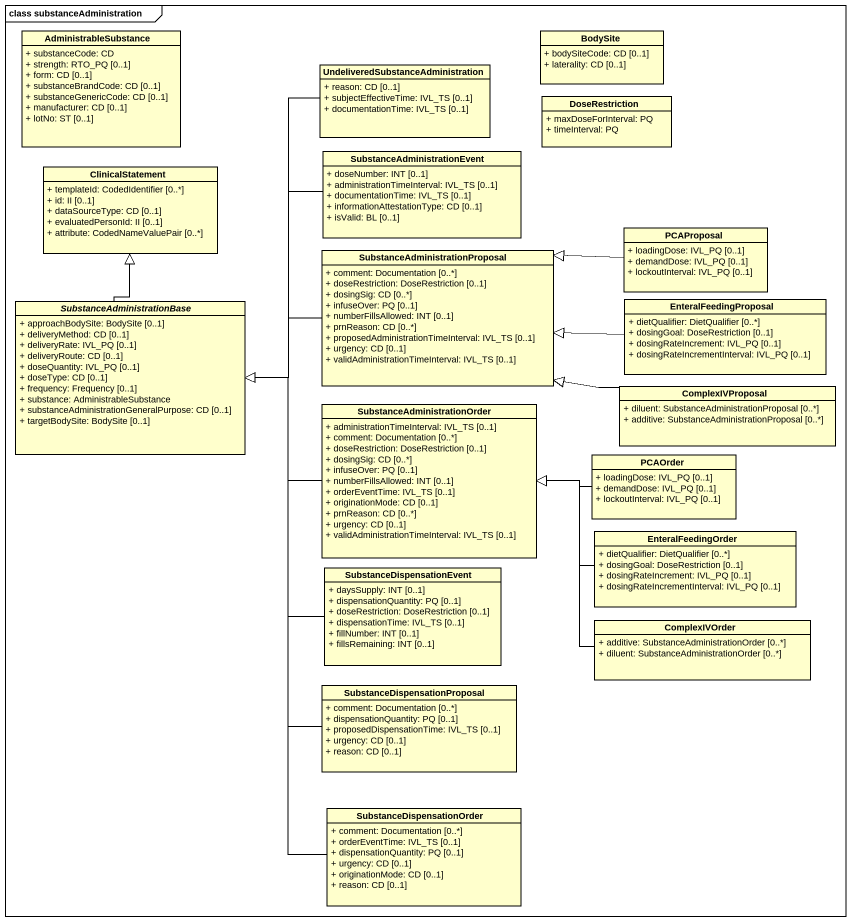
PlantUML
@startuml
mainframe class substanceAdministration
hide circle
hide empty members
skinparam classAttributeIconSize 0
class AdministrableSubstance {
  + substanceCode: CD
  + strength: RTO_PQ [0..1]
  + form: CD [0..1]
  + substanceBrandCode: CD [0..1]
  + substanceGenericCode: CD [0..1]
  + manufacturer: CD [0..1]
  + lotNo: ST [0..1]
}
class BodySite {
  + bodySiteCode: CD [0..1]
  + laterality: CD [0..1]
}
class "UndeliveredSubstanceAdministration" as UndeliveredSubstanceAdminist {
  + reason: CD [0..1]
  + subjectEffectiveTime: IVL_TS [0..1]
  + documentationTime: IVL_TS [0..1]
}
class DoseRestriction {
  + maxDoseForInterval: PQ
  + timeInterval: PQ
}
class SubstanceAdministrationEvent {
  + doseNumber: INT [0..1]
  + administrationTimeInterval: IVL_TS [0..1]
  + documentationTime: IVL_TS [0..1]
  + informationAttestationType: CD [0..1]
  + isValid: BL [0..1]
}
class ClinicalStatement {
  + templateId: CodedIdentifier [0..*]
  + id: II [0..1]
  + dataSourceType: CD [0..1]
  + evaluatedPersonId: II [0..1]
  + attribute: CodedNameValuePair [0..*]
}
class PCAProposal {
  + loadingDose: IVL_PQ [0..1]
  + demandDose: IVL_PQ [0..1]
  + lockoutInterval: IVL_PQ [0..1]
}
class "SubstanceAdministrationProposal" as SubstanceAdministrationPropo {
  + comment: Documentation [0..*]
  + doseRestriction: DoseRestriction [0..1]
  + dosingSig: CD [0..*]
  + infuseOver: PQ [0..1]
  + numberFillsAllowed: INT [0..1]
  + prnReason: CD [0..*]
  + proposedAdministrationTimeInterval: IVL_TS [0..1]
  + urgency: CD [0..1]
  + validAdministrationTimeInterval: IVL_TS [0..1]
}
abstract class SubstanceAdministrationBase {
  + approachBodySite: BodySite [0..1]
  + deliveryMethod: CD [0..1]
  + deliveryRate: IVL_PQ [0..1]
  + deliveryRoute: CD [0..1]
  + doseQuantity: IVL_PQ [0..1]
  + doseType: CD [0..1]
  + frequency: Frequency [0..1]
  + substance: AdministrableSubstance
  + substanceAdministrationGeneralPurpose: CD [0..1]
  + targetBodySite: BodySite [0..1]
}
class EnteralFeedingProposal {
  + dietQualifier: DietQualifier [0..*]
  + dosingGoal: DoseRestriction [0..1]
  + dosingRateIncrement: IVL_PQ [0..1]
  + dosingRateIncrementInterval: IVL_PQ [0..1]
}
class ComplexIVProposal {
  + diluent: SubstanceAdministrationProposal [0..*]
  + additive: SubstanceAdministrationProposal [0..*]
}
class SubstanceAdministrationOrder {
  + administrationTimeInterval: IVL_TS [0..1]
  + comment: Documentation [0..*]
  + doseRestriction: DoseRestriction [0..1]
  + dosingSig: CD [0..*]
  + infuseOver: PQ [0..1]
  + numberFillsAllowed: INT [0..1]
  + orderEventTime: IVL_TS [0..1]
  + originationMode: CD [0..1]
  + prnReason: CD [0..*]
  + urgency: CD [0..1]
  + validAdministrationTimeInterval: IVL_TS [0..1]
}
class PCAOrder {
  + loadingDose: IVL_PQ [0..1]
  + demandDose: IVL_PQ [0..1]
  + lockoutInterval: IVL_PQ [0..1]
}
class EnteralFeedingOrder {
  + dietQualifier: DietQualifier [0..*]
  + dosingGoal: DoseRestriction [0..1]
  + dosingRateIncrement: IVL_PQ [0..1]
  + dosingRateIncrementInterval: IVL_PQ [0..1]
}
class SubstanceDispensationEvent {
  + daysSupply: INT [0..1]
  + dispensationQuantity: PQ [0..1]
  + doseRestriction: DoseRestriction [0..1]
  + dispensationTime: IVL_TS [0..1]
  + fillNumber: INT [0..1]
  + fillsRemaining: INT [0..1]
}
class ComplexIVOrder {
  + additive: SubstanceAdministrationOrder [0..*]
  + diluent: SubstanceAdministrationOrder [0..*]
}
class "SubstanceDispensationProposal" as SubstanceDispensationProposa {
  + comment: Documentation [0..*]
  + dispensationQuantity: PQ [0..1]
  + proposedDispensationTime: IVL_TS [0..1]
  + urgency: CD [0..1]
  + reason: CD [0..1]
}
class SubstanceDispensationOrder {
  + comment: Documentation [0..*]
  + orderEventTime: IVL_TS [0..1]
  + dispensationQuantity: PQ [0..1]
  + urgency: CD [0..1]
  + originationMode: CD [0..1]
  + reason: CD [0..1]
}
UndeliveredSubstanceAdminist --|> SubstanceAdministrationBase
SubstanceAdministrationEvent --|> SubstanceAdministrationBase
PCAProposal -left-|> SubstanceAdministrationPropo
SubstanceAdministrationPropo -left-|> SubstanceAdministrationBase
SubstanceAdministrationBase -up-|> ClinicalStatement
EnteralFeedingProposal -left-|> SubstanceAdministrationPropo
ComplexIVProposal -left-|> SubstanceAdministrationPropo
SubstanceAdministrationOrder -left-|> SubstanceAdministrationBase
PCAOrder -left-|> SubstanceAdministrationOrder
EnteralFeedingOrder -left-|> SubstanceAdministrationOrder
SubstanceDispensationEvent -up-|> SubstanceAdministrationBase
ComplexIVOrder -up-|> SubstanceAdministrationOrder
SubstanceDispensationProposa -up-|> SubstanceAdministrationBase
SubstanceDispensationOrder -up-|> SubstanceAdministrationBase
@enduml
